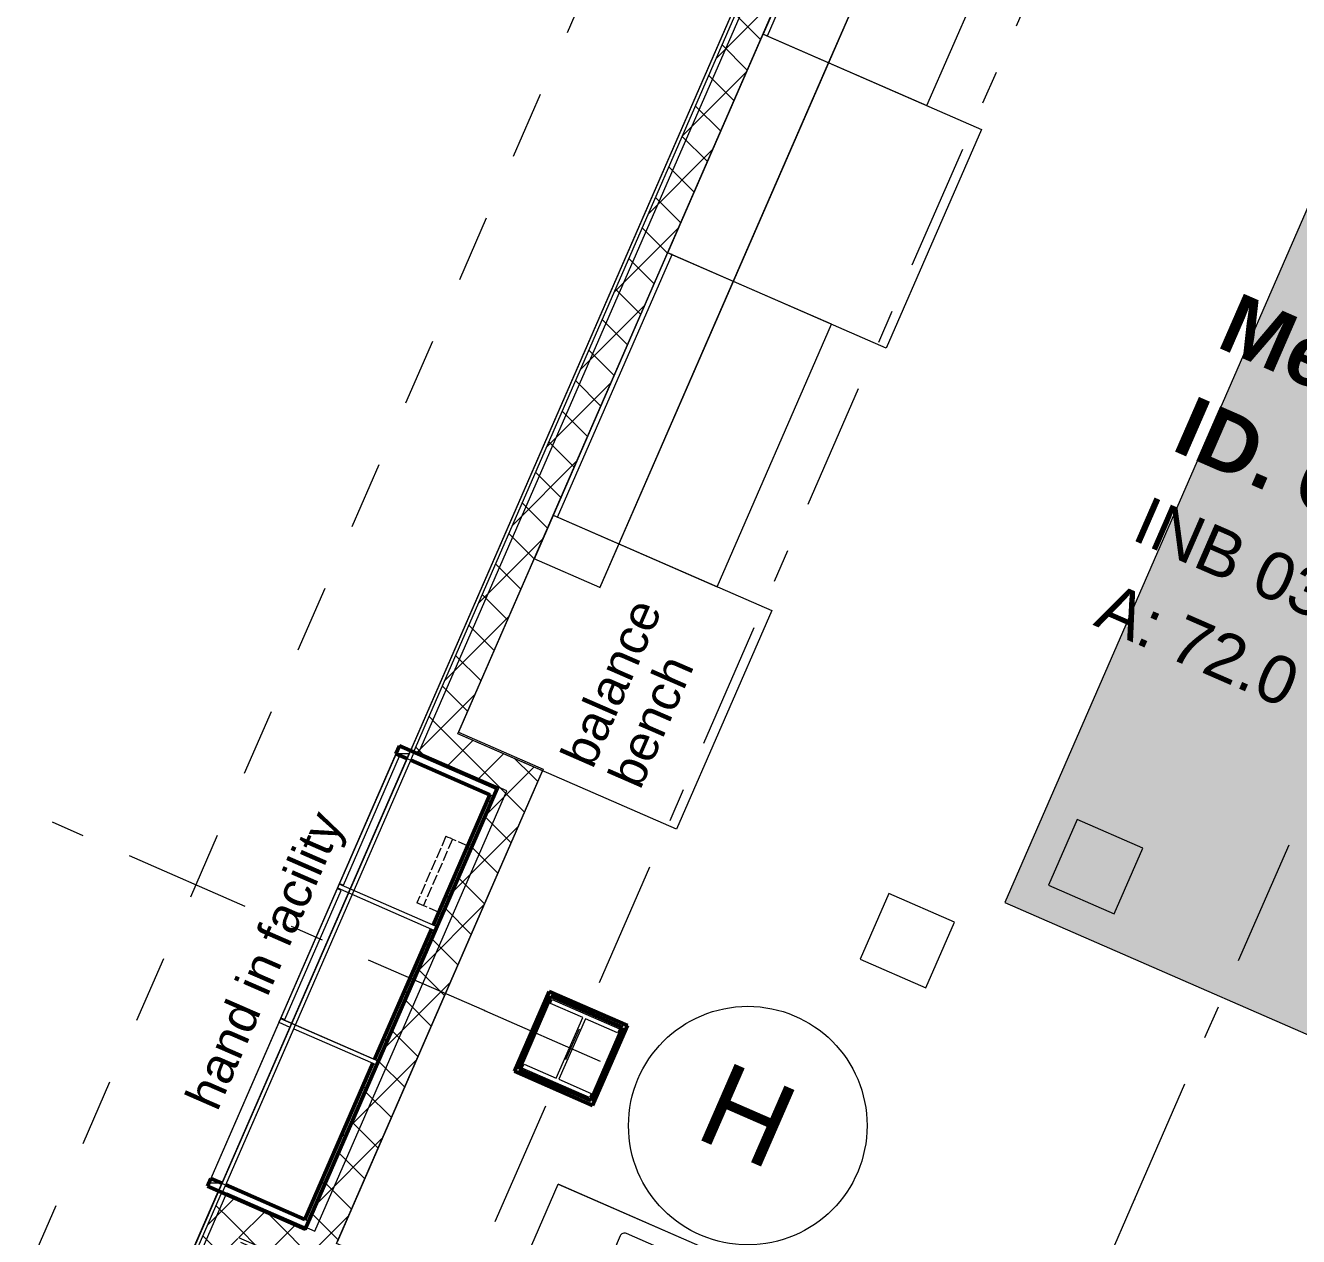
# Model space of a CAD drawing. Header units: millimetres. Extents: x -99530 to 90294, y -97212 to 56397.
# Drawn here: x -9004 to -3666, y -27224 to -22149 of the extents above; entities that cross this region are included whole.
import ezdxf
from ezdxf.enums import TextEntityAlignment as Align

# ---------------------------------------------------------------- set-up
doc = ezdxf.new("R2010")
doc.units = ezdxf.units.MM
doc.header["$MEASUREMENT"] = 0
for name, pattern in [('Dashed', [564.444447, 282.222223, -282.222223]), ('Double Dashed', [1093.611073, 529.166651, -211.666656, 141.111112, -211.666656]), ('Hidden Line', [55, 45, -10])]:
    doc.linetypes.add(name, pattern=pattern)
for name, color, linetype in [('A-25-M_Curtain_Wall', 7, 'Continuous'), ('A-25-M_Wall_Int', 7, 'Continuous'), ('COLUMN.IFC Import', 7, 'Continuous'), ('New_A-05-M_Gross_Int_Circulation', 7, 'Continuous'), ('New_A-05-M_Gross_Int_Engineering', 7, 'Continuous'), ('New_A-15-MG_Structural_Grid_Phase_2', 7, 'Continuous'), ('New_A-20-M_Floor_Slab', 7, 'Continuous'), ('New_A-25-M_Wall_Int', 7, 'Continuous'), ('New_A-35-M_FFE_Fixed', 7, 'Continuous'), ('New_A-35-M_FFE_Sanitary', 7, 'Continuous'), ('S-160-M_FOUND.IFC Import', 7, 'Continuous')]:
    doc.layers.add(name, color=color, linetype=linetype)
for name, color, linetype, lineweight in [('A-25-M_Curtain_Wall_Pen_No__90', 8, 'Continuous', 20), ('A-25-M_Wall_Int_Pen_No__87', 8, 'Continuous', 20), ('A-95-P_Text_1_50_GA_Pen_No__1', 7, 'Continuous', 13), ('COLUMN.IFC Import_Pen_No__2', 8, 'Continuous', 15), ('New_A-20-M_Floor_Slab_Pen_No__89', 8, 'Continuous', 20), ('New_A-25-M_Wall_Int_Pen_No__1', 7, 'Continuous', 13), ('New_A-25-M_Wall_Int_Pen_No__87', 8, 'Continuous', 20), ('New_A-25-M_Wall_Int_Pen_No__89', 8, 'Continuous', 20), ('New_A-35-M_FFE_Fixed_Pen_No__4', 7, 'Continuous', 20), ('New_A-35-M_FFE_Sanitary_Pen_No__4', 7, 'Continuous', 20), ('New_A-95-H_Fill_Plan.Fill_Pen_No__1', 7, 'Continuous', 13), ('New_A-95-H_Fill_Plan.Fill_Pen_No__101', 252, 'Continuous', 15), ('New_A-95-P_Drawing_Pen_No__1', 7, 'Continuous', 13), ('New_A-95-P_Text_1_50_GA_Pen_No__1', 7, 'Continuous', 13), ('New_ArchiCAD Zone Stamps_Pen_No__6', 7, 'Continuous', 35), ('S-160-M_FOUND.IFC Import_Pen_No__1', 7, 'Continuous', 13)]:
    doc.layers.add(name, color=color, linetype=linetype, lineweight=lineweight)
for name, color, linetype, lineweight, true_color in [('A-25-M_Wall_Int_Pen_No__107', 7, 'Continuous', 15, 0xa6a6a6), ('A-25-M_Wall_Int_Pen_No__27', 7, 'Continuous', 50, 0x2a2a2a), ('New_A-05-M_Gross_Int_Circulation_Pen_No__74', 7, 'Continuous', 20, 0x606060), ('New_A-05-M_Gross_Int_Engineering_Pen_No__74', 7, 'Continuous', 20, 0x606060), ('New_A-15-MG_Structural_Grid_Phase_2_Pen_No__222', 7, 'Continuous', 13, 0x65af33), ('New_A-25-M_Wall_Int_Pen_No__107', 7, 'Continuous', 15, 0xa6a6a6), ('New_A-25-M_Wall_Int_Pen_No__27', 7, 'Continuous', 50, 0x2a2a2a), ('New_A-35-M_FFE_Fixed_Pen_No__64', 7, 'Continuous', 20, 0x606060)]:
    doc.layers.add(name, color=color, linetype=linetype, lineweight=lineweight, true_color=true_color)
doc.styles.add('GENERATED_STYLE_1', font='')
doc.styles.add('GENERATED_STYLE_3', font='')
doc.styles.add('GENERATED_STYLE_4', font='')
doc.styles.get('GENERATED_STYLE_1').set_extended_font_data('Arial', bold=True)
doc.styles.get('GENERATED_STYLE_3').set_extended_font_data('Arial')
doc.styles.get('GENERATED_STYLE_4').set_extended_font_data('Swis721 BT')
pattern_1 = [(246.4404, (0, 0), (-158.76755, 69.2305), [0, -100]), (246.4404, (59.4, -80.45), (-158.76755, 69.2305), [0, -100])]
pattern_2 = [(45, (0, 0), (-91.9239, 91.9239), []), (135, (0, 0), (91.9239, 91.9239), [])]
pattern_3 = [(336.4404, (0, 0), (69.2305, 158.7675), [0, -100]), (336.4404, (80.45, 59.4), (69.2305, 158.7675), [0, -100])]
pattern_4 = [(246.4404, (0, 0), (-158.7675, 69.2305), [0, -100]), (246.4404, (59.4, -80.45), (-158.7675, 69.2305), [0, -100])]
pattern_5 = [(0, (0, 0), (0, 200), [])]

# ---------------------------------------------------------------- blocks, each defined once
blk = doc.blocks.new('Reception _ Foyer_INB 0101_13_1', base_point=(-14362.8, -24718.3))
at = {"layer": 'New_A-05-M_Gross_Int_Circulation_Pen_No__74', "linetype": 'Continuous'}
for p, q in [((-7353.9, -25195.3), (-4021, -17551.9)), ((-6985.4, -25356), (-7353.9, -25195.3)), ((-7790.4, -27202.1), (-6985.4, -25356)), ((-10301.7, -31955.6), (-8158.9, -27041.5)), ((-8158.9, -27041.5), (-7790.4, -27202.1))]:
    blk.add_line(p, q, dxfattribs=at)
at = {"layer": 'New_ArchiCAD Zone Stamps_Pen_No__6'}
for tag, height, style, p in [('ROOM_NAME', 250, 'GENERATED_STYLE_1', (-15222, -23147.2)), ('zoneNameLine2', 250, 'GENERATED_STYLE_1', (-15410.4, -23579.3)), ('ROOM_NUMBER', 200, 'GENERATED_STYLE_3', (-15598.9, -24000)), ('measuredAreaCode', 200, 'GENERATED_STYLE_3', (-15755.9, -24360.1)), ('DUMMY_649', 200, 'GENERATED_STYLE_3', (-15448.5, -24494.2)), ('DUMMY_650', 200, 'GENERATED_STYLE_3', (-14819.3, -24768.5)), ('DUMMY_651', 133.3, 'GENERATED_STYLE_3', (-14540, -24875.1))]:
    blk.add_attdef(tag, text='', height=height, rotation=336.4404, dxfattribs=dict(at, style=style)).set_placement(p, align=Align.TOP_LEFT)
blk = doc.blocks.new('Metrology Lab_INB 0301_31_1', base_point=(-3302.1, -24728.3))
at = {"layer": 'New_A-05-M_Gross_Int_Engineering_Pen_No__74', "linetype": 'Continuous'}
for p, q in [((-3942.9, -17670.3), (-7187.4, -25110.8)), ((-7187.4, -25110.8), (-6832.7, -25265.5)), ((-6832.7, -25265.5), (-7696.8, -27247.3)), ((-6953.8, -26531.6), (-6808, -26197.1)), ((-6808, -26197.1), (-6480, -26340.1)), ((-6480, -26340.1), (-6625.9, -26674.6)), ((-6625.9, -26674.6), (-6953.8, -26531.6))]:
    blk.add_line(p, q, dxfattribs=at)
at = {"layer": 'New_ArchiCAD Zone Stamps_Pen_No__6'}
for tag, height, style, p in [('ROOM_NAME', 250, 'GENERATED_STYLE_1', (-3916.6, -23263.9)), ('zoneNameLine2', 250, 'GENERATED_STYLE_1', (-4105, -23696)), ('ROOM_NUMBER', 200, 'GENERATED_STYLE_3', (-4293.4, -24116.7)), ('measuredAreaCode', 200, 'GENERATED_STYLE_3', (-4450.5, -24476.8)), ('ROOM_WALLS_PRM', 200, 'GENERATED_STYLE_3', (-4143.1, -24610.8)), ('DUMMY_649', 200, 'GENERATED_STYLE_3', (-3653.7, -24824.2)), ('DUMMY_650', 133.3, 'GENERATED_STYLE_3', (-3374.4, -24930.8))]:
    blk.add_attdef(tag, text='', height=height, rotation=336.4404, dxfattribs=dict(at, style=style)).set_placement(p, align=Align.TOP_LEFT)
blk = doc.blocks.new('Slab_56_1', base_point=(-44734.1, -52924.7))
at = {"layer": 'New_A-20-M_Floor_Slab_Pen_No__89', "linetype": 'Continuous', "flags": 128}
blk.add_lwpolyline([(-44734.1, -52924.7), (-44734.3, -52924.7, -0.179811), (-34721.5, -33027.7), (-34721.9, -33027.2), (-25959.6, -24873.2), (-20981.6, -27043.9), (-17009.6, -17934.7), (-17703.3, -17189.1), (-11222.9, -11158.5), (-10852.6, -11556.4), (-2918.7, -4173.2), (921.4, -599.8), (3259.5, -1619.3), (2636.4, -2195.9), (2144.4, -3324.3), (-4596.3, -18782.9), (-10337.1, -31948.3), (-13252, -30677.2), (-20095.3, -46371.2, -0.415568), (-30017.2, -50195.9), (-38342, -69287.7, -0.234037), (-41521.4, -64901.1, -0.022084), (-42146.9, -60901.4), (-44895.7, -59706.6, -0.043731)], format="xyb", close=True, dxfattribs=at)
blk = doc.blocks.new('Slab_68_1', base_point=(-3299.2, -22157.3))
at = {"layer": 'New_A-20-M_Floor_Slab_Pen_No__89', "linetype": 'Continuous', "flags": 128}
blk.add_lwpolyline([(-3299.2, -22157.3), (-4898, -25823.8), (-3064.7, -26623.2), (-1465.9, -22956.7)], close=True, dxfattribs=at)
blk = doc.blocks.new('Slab_73_1', base_point=(-7435.8, -25167.7))
at = {"layer": 'New_A-25-M_Wall_Int_Pen_No__89', "linetype": 'Continuous', "flags": 128}
blk.add_lwpolyline([(-7435.8, -25167.7), (-8240.8, -27013.8), (-7830.2, -27192.9), (-7025.2, -25346.8)], close=True, dxfattribs=at)
blk = doc.blocks.new('Slab_74_1', base_point=(-7450.2, -25200.7))
at = {"layer": 'New_A-25-M_Wall_Int_Pen_No__89', "linetype": 'Continuous', "flags": 128}
blk.add_lwpolyline([(-7450.2, -25200.7), (-8226.4, -26980.8), (-7815.8, -27159.9), (-7039.6, -25379.8)], close=True, dxfattribs=at)
blk = doc.blocks.new('Slab_75_1', base_point=(-7450.2, -25200.7))
at = {"layer": 'New_A-25-M_Wall_Int_Pen_No__89', "linetype": 'Continuous', "flags": 128}
blk.add_lwpolyline([(-7450.2, -25200.7), (-7933.9, -26309.9), (-7523.2, -26488.9), (-7039.6, -25379.8)], close=True, dxfattribs=at)
blk = doc.blocks.new('Slab_76_1', base_point=(-7450.2, -25200.7))
at = {"layer": 'New_A-25-M_Wall_Int_Pen_No__89', "linetype": 'Continuous', "flags": 128}
blk.add_lwpolyline([(-7450.2, -25200.7), (-7933.9, -26309.9), (-7523.2, -26488.9), (-7039.6, -25379.8)], close=True, dxfattribs=at)
blk = doc.blocks.new('Slab_77_1', base_point=(-7450.2, -25200.7))
at = {"layer": 'New_A-25-M_Wall_Int_Pen_No__89', "linetype": 'Continuous', "flags": 128}
blk.add_lwpolyline([(-7450.2, -25200.7), (-8226.4, -26980.8), (-7815.8, -27159.9), (-7039.6, -25379.8)], close=True, dxfattribs=at)
blk = doc.blocks.new('Wall_142_1', base_point=(-8040.8, -27105.4))
at = {"layer": 'New_A-25-M_Wall_Int_Pen_No__107', "linetype": 'Continuous'}
h = blk.add_hatch(dxfattribs=at)
h.set_pattern_fill('Plaster_0001', color=256, style=0, pattern_type=2)
h.set_pattern_definition(pattern_1)
h.paths.add_polyline_path([(-8196.6, -27037.5), (-9572.3, -30192.3), (-9558.5, -30198.3), (-8188.3, -27056)])
h = blk.add_hatch(dxfattribs=at)
h.set_pattern_fill('Concrete_Block_0001', color=256, style=0, pattern_type=2)
h.set_pattern_definition(pattern_2)
h.paths.add_polyline_path([(-8111.8, -27227.2), (-8188.3, -27056), (-8238.8, -27171.8)])
h = blk.add_hatch(dxfattribs=at)
h.set_pattern_fill('Concrete_Block_0001', color=256, style=0, pattern_type=2)
h.set_pattern_definition(pattern_2)
h.paths.add_polyline_path([(-9001.8, -29271.9), (-8111, -27229), (-8111.8, -27227.2), (-8238.8, -27171.8), (-9130.1, -29215.9)])
at = {"layer": 'New_A-25-M_Wall_Int_Pen_No__1', "linetype": 'Continuous'}
for p, q in [((-8188.3, -27056), (-8238.8, -27171.8)), ((-8238.8, -27171.8), (-9130.1, -29215.9))]:
    blk.add_line(p, q, dxfattribs=at)
at = {"layer": 'New_A-25-M_Wall_Int_Pen_No__1', "linetype": 'Continuous', "flags": 128}
blk.add_lwpolyline([(-8196.6, -27037.5), (-9572.3, -30192.3)], dxfattribs=at)
blk = doc.blocks.new('Wall_151_1', base_point=(-8040.8, -27105.4))
at = {"layer": 'New_A-25-M_Wall_Int_Pen_No__107', "linetype": 'Continuous'}
h = blk.add_hatch(dxfattribs=at)
h.set_pattern_fill('Plaster_0001', color=256, style=0, pattern_type=2)
h.set_pattern_definition(pattern_1)
h.paths.add_polyline_path([(-8182.9, -27043.5), (-8196.6, -27037.5), (-8188.3, -27056)])
h = blk.add_hatch(dxfattribs=at)
h.set_pattern_fill('Concrete_Block_0001', color=256, style=0, pattern_type=2)
h.set_pattern_definition(pattern_2)
h.paths.add_polyline_path([(-8054.5, -27099.4), (-8182.9, -27043.5), (-8188.3, -27056), (-8111.8, -27227.2), (-8110.5, -27227.8)])
h = blk.add_hatch(dxfattribs=at)
h.set_pattern_fill('Concrete_Block_0001', color=256, style=0, pattern_type=2)
h.set_pattern_definition(pattern_2)
h.paths.add_polyline_path([(-6160.7, -27925.2), (-8054.5, -27099.4), (-8110.5, -27227.8), (-6216.7, -28053.6)])
h = blk.add_hatch(dxfattribs=at)
h.set_pattern_fill('Concrete_Block_0001', color=256, style=0, pattern_type=2)
h.set_pattern_definition(pattern_2)
h.paths.add_polyline_path([(-8110.5, -27227.8), (-8111.8, -27227.2), (-8111, -27229)])
h = blk.add_hatch(dxfattribs=at)
h.set_pattern_fill('Plaster_0001', color=256, style=0, pattern_type=2)
h.set_pattern_definition(pattern_1)
h.paths.add_polyline_path([(-8110.5, -27227.8), (-8111, -27229), (-8102.7, -27247.5), (-8096.7, -27233.8)])
h = blk.add_hatch(dxfattribs=at)
h.set_pattern_fill('Plaster_0001', color=256, style=0, pattern_type=2)
h.set_pattern_definition(pattern_3)
h.paths.add_polyline_path([(-6230.4, -28047.6), (-8096.7, -27233.8), (-8102.7, -27247.5), (-6236.4, -28061.3)])
h = blk.add_hatch(dxfattribs=at)
h.set_pattern_fill('Concrete_Block_0001', color=256, style=0, pattern_type=2)
h.set_pattern_definition(pattern_2)
h.paths.add_polyline_path([(-6032.4, -27981.2), (-6160.7, -27925.2), (-6216.7, -28053.6), (-6088.4, -28109.5)])
h = blk.add_hatch(dxfattribs=at)
h.set_pattern_fill('Concrete_Block_0001', color=256, style=0, pattern_type=2)
h.set_pattern_definition(pattern_2)
h.paths.add_polyline_path([(-5020.3, -28422.5), (-6032.4, -27981.2), (-6088.4, -28109.5), (-5076.3, -28550.8)])
h = blk.add_hatch(dxfattribs=at)
h.set_pattern_fill('Plaster_0001', color=256, style=0, pattern_type=2)
h.set_pattern_definition(pattern_3)
h.paths.add_polyline_path([(-6216.7, -28053.6), (-6230.4, -28047.6), (-6236.4, -28061.3), (-6222.7, -28067.3)])
h = blk.add_hatch(dxfattribs=at)
h.set_pattern_fill('Concrete_Block_0001', color=256, style=0, pattern_type=2)
h.set_pattern_definition(pattern_2)
h.paths.add_polyline_path([(-6088.4, -28109.5), (-6216.7, -28053.6), (-6222.7, -28067.3), (-6094.4, -28123.3)])
h = blk.add_hatch(dxfattribs=at)
h.set_pattern_fill('Plaster_0001', color=256, style=0, pattern_type=2)
h.set_pattern_definition(pattern_3)
h.paths.add_polyline_path([(-6074.6, -28115.5), (-6088.4, -28109.5), (-6094.4, -28123.3), (-6080.6, -28129.3)])
h = blk.add_hatch(dxfattribs=at)
h.set_pattern_fill('Plaster_0001', color=256, style=0, pattern_type=2)
h.set_pattern_definition(pattern_3)
h.paths.add_polyline_path([(-5090, -28544.8), (-6074.6, -28115.5), (-6080.6, -28129.3), (-5096, -28558.6)])
h = blk.add_hatch(dxfattribs=at)
h.set_pattern_fill('Concrete_Block_0001', color=256, style=0, pattern_type=2)
h.set_pattern_definition(pattern_2)
h.paths.add_polyline_path([(-4892, -28478.5), (-5020.3, -28422.5), (-5076.3, -28550.8), (-4948, -28606.8)])
h = blk.add_hatch(dxfattribs=at)
h.set_pattern_fill('Concrete_Block_0001', color=256, style=0, pattern_type=2)
h.set_pattern_definition(pattern_2)
h.paths.add_polyline_path([(-4948, -28606.8), (-3935.6, -29048.2), (-3751.3, -28975.9), (-4892, -28478.5)])
h = blk.add_hatch(dxfattribs=at)
h.set_pattern_fill('Plaster_0001', color=256, style=0, pattern_type=2)
h.set_pattern_definition(pattern_3)
h.paths.add_polyline_path([(-5076.3, -28550.8), (-5090, -28544.8), (-5096, -28558.6), (-5082.3, -28564.6)])
h = blk.add_hatch(dxfattribs=at)
h.set_pattern_fill('Concrete_Block_0001', color=256, style=0, pattern_type=2)
h.set_pattern_definition(pattern_2)
h.paths.add_polyline_path([(-4948, -28606.8), (-5076.3, -28550.8), (-5082.3, -28564.6), (-4953.9, -28620.5)])
h = blk.add_hatch(dxfattribs=at)
h.set_pattern_fill('Plaster_0001', color=256, style=0, pattern_type=2)
h.set_pattern_definition(pattern_3)
h.paths.add_polyline_path([(-4934.2, -28612.8), (-4948, -28606.8), (-4953.9, -28620.5), (-4940.2, -28626.5)])
h = blk.add_hatch(dxfattribs=at)
h.set_pattern_fill('Plaster_0001', color=256, style=0, pattern_type=2)
h.set_pattern_definition(pattern_3)
h.paths.add_polyline_path([(-4940.2, -28626.5), (-3955.3, -29056), (-3935.6, -29048.2), (-4934.2, -28612.8)])
at = {"layer": 'New_A-25-M_Wall_Int_Pen_No__1', "linetype": 'Continuous'}
for p, q in [((-8182.9, -27043.5), (-8188.3, -27056)), ((-8110.5, -27227.8), (-8111, -27229)), ((-8110.5, -27227.8), (-6216.7, -28053.6)), ((-6216.7, -28053.6), (-6222.7, -28067.3)), ((-6094.4, -28123.3), (-6088.4, -28109.5)), ((-6088.4, -28109.5), (-5076.3, -28550.8)), ((-5076.3, -28550.8), (-5082.3, -28564.6)), ((-4953.9, -28620.5), (-4948, -28606.8)), ((-4948, -28606.8), (-3935.6, -29048.2))]:
    blk.add_line(p, q, dxfattribs=at)
at = {"layer": 'New_A-25-M_Wall_Int_Pen_No__1', "linetype": 'Continuous', "flags": 128}
for points in [[(-8196.6, -27037.5), (-8182.9, -27043.5)], [(-8182.9, -27043.5), (-8054.5, -27099.4)], [(-7828.1, -27198.2), (-8054.5, -27099.4)], [(-8102.7, -27247.5), (-6236.4, -28061.3)], [(-3751.3, -28975.9), (-7699.8, -27254.1)], [(-6080.6, -28129.3), (-5096, -28558.6)], [(-4940.2, -28626.5), (-3955.3, -29056)]]:
    blk.add_lwpolyline(points, dxfattribs=at)
blk = doc.blocks.new('Wall_160_1', base_point=(-3945.9, -17677.1))
at = {"layer": 'New_A-25-M_Wall_Int_Pen_No__107', "linetype": 'Continuous'}
h = blk.add_hatch(dxfattribs=at)
h.set_pattern_fill('Plaster_0001', color=256, style=0, pattern_type=2)
h.set_pattern_definition(pattern_4)
h.paths.add_polyline_path([(-4088, -17615.2), (-7388.4, -25184), (-7369.2, -25177.6), (-4074.3, -17621.2)])
h = blk.add_hatch(dxfattribs=at)
h.set_pattern_fill('Concrete_Block_0001', color=256, style=0, pattern_type=2)
h.set_pattern_definition(pattern_2)
h.paths.add_polyline_path([(-7190.4, -25117.7), (-3945.9, -17677.1), (-4074.3, -17621.2), (-7318.7, -25061.7)])
h = blk.add_hatch(dxfattribs=at)
h.set_pattern_fill('Concrete_Block_0001', color=256, style=0, pattern_type=2)
h.set_pattern_definition(pattern_2)
h.paths.add_polyline_path([(-7318.7, -25061.7), (-7369.2, -25177.6), (-7190.4, -25117.7)])
at = {"layer": 'New_A-25-M_Wall_Int_Pen_No__1', "linetype": 'Continuous'}
for p, q in [((-4074.3, -17621.2), (-7318.7, -25061.7)), ((-7318.7, -25061.7), (-7369.2, -25177.6))]:
    blk.add_line(p, q, dxfattribs=at)
at = {"layer": 'New_A-25-M_Wall_Int_Pen_No__1', "linetype": 'Continuous', "flags": 128}
for points in [[(-4088, -17615.2), (-7388.4, -25184)], [(-7190.4, -25117.7), (-3945.9, -17677.1)]]:
    blk.add_lwpolyline(points, dxfattribs=at)
blk = doc.blocks.new('Wall_211_1', base_point=(-7019.9, -25344.7))
at = {"layer": 'New_A-25-M_Wall_Int_Pen_No__107', "linetype": 'Continuous'}
h = blk.add_hatch(dxfattribs=at)
h.set_pattern_fill('Concrete_Block_0001', color=256, style=0, pattern_type=2)
h.set_pattern_definition(pattern_2)
h.paths.add_polyline_path([(-7019.9, -25344.7), (-7828.1, -27198.2), (-7699.8, -27254.1), (-6835.6, -25272.3)])
at = {"layer": 'New_A-25-M_Wall_Int_Pen_No__1', "linetype": 'Continuous', "flags": 128}
for points in [[(-7699.8, -27254.1), (-6835.6, -25272.3)], [(-7019.9, -25344.7), (-7828.1, -27198.2)]]:
    blk.add_lwpolyline(points, dxfattribs=at)
blk = doc.blocks.new('Wall_273_1', base_point=(-7246.3, -25246))
at = {"layer": 'New_A-25-M_Wall_Int_Pen_No__107', "linetype": 'Continuous'}
h = blk.add_hatch(dxfattribs=at)
h.set_pattern_fill('Concrete_Block_0001', color=256, style=0, pattern_type=2)
h.set_pattern_definition(pattern_2)
h.paths.add_polyline_path([(-7190.4, -25117.7), (-7369.2, -25177.6), (-7374.7, -25190), (-7246.3, -25246)])
h = blk.add_hatch(dxfattribs=at)
h.set_pattern_fill('Concrete_Block_0001', color=256, style=0, pattern_type=2)
h.set_pattern_definition(pattern_2)
h.paths.add_polyline_path([(-7246.3, -25246), (-7019.9, -25344.7), (-6835.6, -25272.3), (-7190.4, -25117.7)])
h = blk.add_hatch(dxfattribs=at)
h.set_pattern_fill('Plaster_0001', color=256, style=0, pattern_type=2)
h.set_pattern_definition(pattern_4)
h.paths.add_polyline_path([(-7369.2, -25177.6), (-7388.4, -25184), (-7374.7, -25190)])
at = {"layer": 'New_A-25-M_Wall_Int_Pen_No__1', "linetype": 'Continuous'}
blk.add_line((-7369.2, -25177.6), (-7374.7, -25190), dxfattribs=at)
at = {"layer": 'New_A-25-M_Wall_Int_Pen_No__1', "linetype": 'Continuous', "flags": 128}
for points in [[(-6835.6, -25272.3), (-7190.4, -25117.7)], [(-7388.4, -25184), (-7374.7, -25190)], [(-7374.7, -25190), (-7246.3, -25246)], [(-7246.3, -25246), (-7019.9, -25344.7)]]:
    blk.add_lwpolyline(points, dxfattribs=at)
blk = doc.blocks.new('Wall_346_1', base_point=(-6934.1, -26523.8))
at = {"layer": 'A-25-M_Wall_Int_Pen_No__107', "linetype": 'Continuous'}
blk.add_hatch(color=256, dxfattribs=at).paths.add_polyline_path([(-6953.8, -26531.6), (-6625.9, -26674.6), (-6633.6, -26654.8), (-6934.1, -26523.8)])
at = {"layer": 'A-25-M_Wall_Int_Pen_No__27', "linetype": 'Continuous', "flags": 128}
for points in [[(-6633.6, -26654.8), (-6934.1, -26523.8)], [(-6953.8, -26531.6), (-6625.9, -26674.6)]]:
    blk.add_lwpolyline(points, dxfattribs=at)
blk = doc.blocks.new('Wall_347_1', base_point=(-6633.6, -26654.8))
at = {"layer": 'A-25-M_Wall_Int_Pen_No__107', "linetype": 'Continuous'}
blk.add_hatch(color=256, dxfattribs=at).paths.add_polyline_path([(-6625.9, -26674.6), (-6480, -26340.1), (-6499.8, -26347.8), (-6633.6, -26654.8)])
at = {"layer": 'A-25-M_Wall_Int_Pen_No__27', "linetype": 'Continuous', "flags": 128}
for points in [[(-6499.8, -26347.8), (-6633.6, -26654.8)], [(-6625.9, -26674.6), (-6480, -26340.1)]]:
    blk.add_lwpolyline(points, dxfattribs=at)
blk = doc.blocks.new('Wall_348_1', base_point=(-6499.8, -26347.8))
at = {"layer": 'A-25-M_Wall_Int_Pen_No__107', "linetype": 'Continuous'}
blk.add_hatch(color=256, dxfattribs=at).paths.add_polyline_path([(-6480, -26340.1), (-6808, -26197.1), (-6800.2, -26216.8), (-6499.8, -26347.8)])
at = {"layer": 'A-25-M_Wall_Int_Pen_No__27', "linetype": 'Continuous', "flags": 128}
for points in [[(-6480, -26340.1), (-6808, -26197.1)], [(-6800.2, -26216.8), (-6499.8, -26347.8)]]:
    blk.add_lwpolyline(points, dxfattribs=at)
blk = doc.blocks.new('Wall_349_1', base_point=(-6800.2, -26216.8))
at = {"layer": 'A-25-M_Wall_Int_Pen_No__107', "linetype": 'Continuous'}
blk.add_hatch(color=256, dxfattribs=at).paths.add_polyline_path([(-6808, -26197.1), (-6953.8, -26531.6), (-6934.1, -26523.8), (-6800.2, -26216.8)])
at = {"layer": 'A-25-M_Wall_Int_Pen_No__27', "linetype": 'Continuous', "flags": 128}
for points in [[(-6808, -26197.1), (-6953.8, -26531.6)], [(-6934.1, -26523.8), (-6800.2, -26216.8)]]:
    blk.add_lwpolyline(points, dxfattribs=at)
blk = doc.blocks.new('Wall_404_1', base_point=(-7941.1, -26326.4))
at = {"layer": 'New_A-25-M_Wall_Int_Pen_No__87', "linetype": 'Continuous', "flags": 128}
for points in [[(-7933.9, -26309.9), (-7941.1, -26326.4)], [(-7539.7, -26481.7), (-7933.9, -26309.9)], [(-7941.1, -26326.4), (-7895.2, -26346.3)], [(-7878.7, -26353.5), (-7546.9, -26498.2)]]:
    blk.add_lwpolyline(points, dxfattribs=at)
blk = doc.blocks.new('Wall_405_1', base_point=(-7390, -25187.7))
at = {"layer": 'A-25-M_Wall_Int_Pen_No__87', "linetype": 'Continuous', "flags": 128}
for points in [[(-7404.4, -25220.7), (-8180.6, -27000.8)], [(-8164.1, -27008), (-7387.9, -25227.9)]]:
    blk.add_lwpolyline(points, dxfattribs=at)
blk = doc.blocks.new('Wall_406_1', base_point=(-7895.2, -26346.3))
at = {"layer": 'A-25-M_Wall_Int_Pen_No__87', "linetype": 'Continuous', "flags": 128}
for points in [[(-7895.2, -26346.3), (-8180.6, -27000.8)], [(-8164.1, -27008), (-7878.7, -26353.5)]]:
    blk.add_lwpolyline(points, dxfattribs=at)
blk = doc.blocks.new('Wall_407_1', base_point=(-7695.6, -25763.5))
at = {"layer": 'New_A-25-M_Wall_Int_Pen_No__87', "linetype": 'Continuous', "flags": 128}
for points in [[(-7688.4, -25747), (-7695.6, -25763.5)], [(-7695.6, -25763.5), (-7301.5, -25935.4)], [(-7294.3, -25918.9), (-7688.4, -25747)]]:
    blk.add_lwpolyline(points, dxfattribs=at)
blk = doc.blocks.new('Wall_408_1', base_point=(-7670.7, -25751.5))
at = {"layer": 'A-25-M_Wall_Int_Pen_No__87', "linetype": 'Continuous', "flags": 128}
for points in [[(-7451.4, -25203.5), (-7687.2, -25744.3)], [(-7670.7, -25751.5), (-7434.9, -25210.7)], [(-7434.9, -25210.7), (-7451.4, -25203.5)], [(-7687.2, -25744.3), (-7670.7, -25751.5)]]:
    blk.add_lwpolyline(points, dxfattribs=at)
blk = doc.blocks.new('Wall_409_1', base_point=(-7916.2, -26314.3))
at = {"layer": 'A-25-M_Wall_Int_Pen_No__87', "linetype": 'Continuous', "flags": 128}
for points in [[(-7696.8, -25766.3), (-7932.7, -26307.1)], [(-7916.2, -26314.3), (-7680.3, -25773.5)], [(-7680.3, -25773.5), (-7696.8, -25766.3)], [(-7932.7, -26307.1), (-7916.2, -26314.3)]]:
    blk.add_lwpolyline(points, dxfattribs=at)
blk = doc.blocks.new('Office Table 19')
at = {"layer": 'New_A-35-M_FFE_Fixed_Pen_No__64', "linetype": 'Continuous'}
for p, q in [((1000, 1000), (0, 1000)), ((0, 1000), (0, 0)), ((1000, 0), (1000, 1000)), ((0, 0), (1000, 0))]:
    blk.add_line(p, q, dxfattribs=at)
blk = doc.blocks.new('Column 8')
at = {"layer": 'COLUMN.IFC Import_Pen_No__2', "linetype": 'Continuous'}
for p, q in [((-153.7, 157.25), (153.7, 157.25)), ((-153.7, 138.55), (-153.7, 157.25)), ((-6, 138.55), (-153.7, 138.55)), ((-6, -138.55), (-6, 138.55)), ((6, 138.55), (6, -138.55)), ((153.7, 138.55), (6, 138.55)), ((153.7, 157.25), (153.7, 138.55)), ((-153.7, -138.55), (-6, -138.55)), ((-153.7, -157.25), (-153.7, -138.55)), ((153.7, -157.25), (-153.7, -157.25)), ((6, -138.55), (153.7, -138.55)), ((153.7, -138.55), (153.7, -157.25))]:
    blk.add_line(p, q, dxfattribs=at)
blk = doc.blocks.new('IFC Footing Extruded_2')
at = {"layer": 'S-160-M_FOUND.IFC Import_Pen_No__1', "linetype": 'Continuous'}
for p, q in [((-5383.7, -25786.7), (-5503.6, -26061.7)), ((-5108.7, -25906.6), (-5383.7, -25786.7)), ((-5228.6, -26181.6), (-5108.7, -25906.6)), ((-5503.6, -26061.7), (-5228.6, -26181.6))]:
    blk.add_line(p, q, dxfattribs=at)
blk = doc.blocks.new('IFC Footing Extruded_6')
at = {"layer": 'S-160-M_FOUND.IFC Import_Pen_No__1', "linetype": 'Continuous'}
for p, q in [((-4593.9, -25476.5), (-4713.8, -25751.5)), ((-4318.9, -25596.4), (-4593.9, -25476.5)), ((-4438.8, -25871.4), (-4318.9, -25596.4)), ((-4713.8, -25751.5), (-4438.8, -25871.4))]:
    blk.add_line(p, q, dxfattribs=at)
blk = doc.blocks.new('Laboratory Workstation_4')
at = {"layer": 'New_A-35-M_FFE_Fixed_Pen_No__64', "linetype": 'Continuous'}
for p, q in [((1200, 750), (0, 750)), ((0, 750), (0, 0)), ((1200, 750), (0, 750)), ((0, 750), (0, 730)), ((1200, 0), (1200, 750)), ((1200, 730), (1200, 750)), ((0, 730), (1200, 730)), ((0, 0), (1200, 0))]:
    blk.add_line(p, q, dxfattribs=at)
blk = doc.blocks.new('Cabinet Base Double Door 19')
at = {"layer": 'New_A-35-M_FFE_Sanitary_Pen_No__4', "linetype": 'Continuous'}
for p, q in [((0, 600), (1200, 600)), ((325, 555), (325, 95)), ((855, 575), (345, 575)), ((620, 559), (580, 559)), ((580, 559), (580, 494)), ((591, 545), (591, 347.1)), ((591, 494), (591, 545)), ((609, 347.2), (609, 545)), ((609, 545), (609, 494)), ((620, 494), (620, 559)), ((875, 95), (875, 555)), ((580, 494), (591, 494)), ((591, 493), (580.3, 493)), ((580.3, 493), (580.3, 458)), ((591, 458), (591, 493)), ((609, 494), (620, 494)), ((619.7, 493), (609, 493)), ((609, 493), (609, 458)), ((619.7, 458), (619.7, 493)), ((375, 455), (375, 145)), ((805, 475), (395, 475)), ((580.3, 458), (591, 458)), ((609, 458), (619.7, 458)), ((825, 145), (825, 455)), ((395, 125), (805, 125)), ((345, 75), (855, 75)), ((0, 0), (1200, 0))]:
    blk.add_line(p, q, dxfattribs=at)
for centre, radius, start, end in [((345, 555), 20, 90, 180), ((600, 545), 9, 0, 180), ((600, 545), 9, 0, 180), ((855, 555), 20, 0, 90), ((395, 455), 20, 90, 180), ((805, 455), 20, 0, 90), ((600, 347.1), 9, 180.1472, 0.1472), ((395, 145), 20, 180, 270), ((805, 145), 20, 270, 0), ((345, 95), 20, 180, 270), ((855, 95), 20, 270, 0)]:
    blk.add_arc(centre, radius, start, end, dxfattribs=at)
blk.add_point((395, 125), dxfattribs=at)
blk = doc.blocks.new('Morph_98_1')
at = {"layer": 'A-25-M_Curtain_Wall_Pen_No__90', "linetype": 'Hidden Line', "flags": 128}
for points in [[(-7240.5, -25546.4), (-7362.1, -25825.2)], [(-7213, -25558.4), (-7334.6, -25837.2)], [(-7240.5, -25546.4), (-7238.4, -25547.3), (-7232.4, -25549.9), (-7223.5, -25553.8), (-7213, -25558.4), (-7149.2, -25586.2)], [(-7149.2, -25586.2), (-7270.8, -25865)], [(-7362.1, -25825.2), (-7360, -25826.2), (-7354, -25828.8), (-7345.1, -25832.6), (-7334.6, -25837.2), (-7270.8, -25865)]]:
    blk.add_lwpolyline(points, dxfattribs=at)
blk = doc.blocks.new('Slab_125_1', base_point=(-7450.2, -25200.7))
at = {"layer": 'New_A-25-M_Wall_Int_Pen_No__89', "linetype": 'Continuous', "flags": 128}
blk.add_lwpolyline([(-7450.2, -25200.7), (-8226.4, -26980.8), (-7815.8, -27159.9), (-7039.6, -25379.8)], close=True, dxfattribs=at)
blk = doc.blocks.new('Wall_564_1', base_point=(-7830.2, -27192.9))
at = {"layer": 'New_A-25-M_Wall_Int_Pen_No__107', "linetype": 'Continuous'}
h = blk.add_hatch(dxfattribs=at)
h.set_pattern_fill('Plywood_0001', color=256, style=0, pattern_type=2)
h.set_pattern_definition(pattern_5)
h.paths.add_polyline_path([(-7277.8, -25926.1), (-7025.2, -25346.8), (-7056.1, -25372.6), (-7294.3, -25918.9)])
h = blk.add_hatch(dxfattribs=at)
h.set_pattern_fill('Plywood_0001', color=256, style=0, pattern_type=2)
h.set_pattern_definition(pattern_5)
h.paths.add_polyline_path([(-7523.2, -26488.9), (-7285, -25942.6), (-7301.5, -25935.4), (-7539.7, -26481.7)])
h = blk.add_hatch(dxfattribs=at)
h.set_pattern_fill('Plywood_0001', color=256, style=0, pattern_type=2)
h.set_pattern_definition(pattern_5)
h.paths.add_polyline_path([(-7546.9, -26498.2), (-7832.3, -27152.7), (-7830.2, -27192.9), (-7530.4, -26505.4)])
at = {"layer": 'New_A-25-M_Wall_Int_Pen_No__27', "linetype": 'Continuous', "flags": 128}
for points in [[(-7830.2, -27192.9), (-7025.2, -25346.8)], [(-7056.1, -25372.6), (-7294.3, -25918.9)], [(-7301.5, -25935.4), (-7539.7, -26481.7)], [(-7546.9, -26498.2), (-7832.3, -27152.7)]]:
    blk.add_lwpolyline(points, dxfattribs=at)
at = {"layer": 'New_A-25-M_Wall_Int_Pen_No__87', "linetype": 'Continuous'}
for p, q in [((-7301.5, -25935.4), (-7285, -25942.6)), ((-7277.8, -25926.1), (-7294.3, -25918.9)), ((-7546.9, -26498.2), (-7530.4, -26505.4)), ((-7523.2, -26488.9), (-7539.7, -26481.7))]:
    blk.add_line(p, q, dxfattribs=at)
blk = doc.blocks.new('Wall_565_1', base_point=(-7025.2, -25346.8))
at = {"layer": 'New_A-25-M_Wall_Int_Pen_No__107', "linetype": 'Continuous'}
h = blk.add_hatch(dxfattribs=at)
h.set_pattern_fill('Plywood_0001', color=256, style=0, pattern_type=2)
h.set_pattern_definition(pattern_5)
h.paths.add_polyline_path([(-7390, -25187.7), (-7435.8, -25167.7), (-7450.2, -25200.7), (-7404.4, -25220.7)])
h = blk.add_hatch(dxfattribs=at)
h.set_pattern_fill('Plywood_0001', color=256, style=0, pattern_type=2)
h.set_pattern_definition(pattern_5)
h.paths.add_polyline_path([(-7387.9, -25227.9), (-7056.1, -25372.6), (-7025.2, -25346.8), (-7373.5, -25194.9)])
at = {"layer": 'A-25-M_Wall_Int_Pen_No__87', "linetype": 'Continuous'}
for p, q in [((-7390, -25187.7), (-7404.4, -25220.7)), ((-7387.9, -25227.9), (-7373.5, -25194.9))]:
    blk.add_line(p, q, dxfattribs=at)
at = {"layer": 'New_A-25-M_Wall_Int_Pen_No__27', "linetype": 'Continuous', "flags": 128}
for points in [[(-7435.8, -25167.7), (-7450.2, -25200.7)], [(-7025.2, -25346.8), (-7435.8, -25167.7)], [(-7450.2, -25200.7), (-7404.4, -25220.7)], [(-7387.9, -25227.9), (-7056.1, -25372.6)]]:
    blk.add_lwpolyline(points, dxfattribs=at)
blk = doc.blocks.new('Wall_566_1', base_point=(-8240.8, -27013.8))
at = {"layer": 'New_A-25-M_Wall_Int_Pen_No__107', "linetype": 'Continuous'}
h = blk.add_hatch(dxfattribs=at)
h.set_pattern_fill('Plywood_0001', color=256, style=0, pattern_type=2)
h.set_pattern_definition(pattern_5)
h.paths.add_polyline_path([(-8180.6, -27000.8), (-8226.4, -26980.8), (-8240.8, -27013.8), (-8195, -27033.8)])
h = blk.add_hatch(dxfattribs=at)
h.set_pattern_fill('Plywood_0001', color=256, style=0, pattern_type=2)
h.set_pattern_definition(pattern_5)
h.paths.add_polyline_path([(-8178.5, -27041), (-7830.2, -27192.9), (-7832.3, -27152.7), (-8164.1, -27008)])
at = {"layer": 'A-25-M_Wall_Int_Pen_No__87', "linetype": 'Continuous'}
for p, q in [((-8180.6, -27000.8), (-8195, -27033.8)), ((-8178.5, -27041), (-8164.1, -27008))]:
    blk.add_line(p, q, dxfattribs=at)
at = {"layer": 'New_A-25-M_Wall_Int_Pen_No__27', "linetype": 'Continuous', "flags": 128}
for points in [[(-8226.4, -26980.8), (-8240.8, -27013.8)], [(-8180.6, -27000.8), (-8226.4, -26980.8)], [(-7832.3, -27152.7), (-8164.1, -27008)], [(-8240.8, -27013.8), (-7830.2, -27192.9)]]:
    blk.add_lwpolyline(points, dxfattribs=at)
blk = doc.blocks.new('Standard grid marker_31')
at = {"layer": 'New_A-15-MG_Structural_Grid_Phase_2_Pen_No__222', "linetype": 'Double Dashed'}
for q in [(18281.2, 0), (0, 0)]:
    blk.add_line((705.1, 0), q, dxfattribs=at)
at = {"layer": 'New_A-15-MG_Structural_Grid_Phase_2_Pen_No__222', "linetype": 'Continuous'}
blk.add_circle((-500, 0), 500, dxfattribs=at)
at = {"layer": 'New_A-15-MG_Structural_Grid_Phase_2_Pen_No__222', "linetype": 'Double Dashed'}
blk.add_point((705.1, 0), dxfattribs=at)
blk.add_point((705.1, 0), dxfattribs=at)
at = {"layer": 'New_A-15-MG_Structural_Grid_Phase_2_Pen_No__222', "style": 'GENERATED_STYLE_4'}
for tag, p in [('AC_MarkerText_1_0', (-500, 43.4)), ('AC_MarkerText_1_1', (19486.3, 43.4))]:
    blk.add_attdef(tag, text='', height=350, rotation=180, dxfattribs=at).set_placement(p, align=Align.MIDDLE_CENTER)
blk = doc.blocks.new('Standard grid marker_44')
at = {"layer": 'New_A-15-MG_Structural_Grid_Phase_2_Pen_No__222', "linetype": 'Double Dashed'}
blk.add_line((1905, 0), (37382, 0), dxfattribs=at)
at = {"layer": 'New_A-15-MG_Structural_Grid_Phase_2_Pen_No__222', "style": 'GENERATED_STYLE_4'}
for tag, p in [('AC_MarkerText_1_0', (-500, 946.2)), ('AC_MarkerText_1_1', (39787, 946.2))]:
    blk.add_attdef(tag, text='', height=350, rotation=270, dxfattribs=at).set_placement(p, align=Align.MIDDLE_CENTER)
blk = doc.blocks.new('Standard grid marker_46')
at = {"layer": 'New_A-15-MG_Structural_Grid_Phase_2_Pen_No__222', "linetype": 'Double Dashed'}
for p, q in [((8462.3, 0), (18800.1, 0)), ((18800.1, 0), (27262.4, 0))]:
    blk.add_line(p, q, dxfattribs=at)
blk.add_point((18800.1, 0), dxfattribs=at)
blk.add_point((18800.1, 0), dxfattribs=at)
at = {"layer": 'New_A-15-MG_Structural_Grid_Phase_2_Pen_No__222', "style": 'GENERATED_STYLE_4'}
for tag, p in [('AC_MarkerText_1_0', (-500, 36.8)), ('AC_MarkerText_1_1', (27762.4, 36.8))]:
    blk.add_attdef(tag, text='', height=350, rotation=270, dxfattribs=at).set_placement(p, align=Align.MIDDLE_CENTER)
blk = doc.blocks.new('Cabinet Wall Double Door 19_2')
at = {"layer": 'New_A-35-M_FFE_Fixed_Pen_No__4', "linetype": 'Continuous'}
for p, q in [((1200, 300), (0, 300)), ((1200, 0), (1200, 300)), ((0, 0), (1200, 0))]:
    blk.add_line(p, q, dxfattribs=at)
blk = doc.blocks.new('Cabinet Wall Double Door 19')
at = {"layer": 'New_A-35-M_FFE_Fixed_Pen_No__4', "linetype": 'Continuous'}
for p, q in [((1200, 300), (0, 300)), ((0, 0), (1200, 0))]:
    blk.add_line(p, q, dxfattribs=at)

msp = doc.modelspace()

# ---------------------------------------------------------------- hatches: boundary and pattern name
at = {"layer": 'New_A-95-H_Fill_Plan.Fill_Pen_No__101', "linetype": 'Continuous'}
msp.add_hatch(color=256, dxfattribs=at).paths.add_polyline_path([(-4898, -25823.8), (-3064.7, -26623.2), (-1465.9, -22956.7), (-3299.2, -22157.3)])

# ---------------------------------------------------------------- linework, layer by layer
at = {"layer": 'A-95-P_Text_1_50_GA_Pen_No__1', "linetype": 'Continuous', "flags": 128}
for points in [[(-6595.6, -24504.3), (-6870.6, -24384.3), (-4472.4, -18884.5), (-4197.4, -19004.4)], [(-6770, -27005), (-4611.4, -27946.2), (-4851.3, -28496.2), (-7009.8, -27555)]]:
    msp.add_lwpolyline(points, close=True, dxfattribs=at)
at = {"layer": 'New_A-95-H_Fill_Plan.Fill_Pen_No__1', "linetype": 'Continuous', "flags": 128}
msp.add_lwpolyline([(-4898, -25823.8), (-3064.7, -26623.2), (-1465.9, -22956.7), (-3299.2, -22157.3)], close=True, dxfattribs=at)
at = {"layer": 'New_A-95-P_Drawing_Pen_No__1', "linetype": 'Dashed', "flags": 128}
msp.add_lwpolyline([(-6893.4, -17740.4), (-5132.1, -18508.5), (-10648, -31158.2), (-19997.8, -27081.2), (-17373.8, -21063.7), (-12667.4, -23116)], close=True, dxfattribs=at)

# ---------------------------------------------------------------- block references
at = {"layer": 'A-25-M_Curtain_Wall', "linetype": 'Continuous', "lineweight": 0}
msp.add_blockref('Morph_98_1', (0, 0), dxfattribs=at)
at = {"layer": 'A-25-M_Wall_Int', "color": 250, "lineweight": 50, "true_color": 0x2a2a2a}
for name, p in [('Wall_405_1', (-7390, -25187.7)), ('Wall_408_1', (-7670.7, -25751.5)), ('Wall_409_1', (-7916.2, -26314.3)), ('Wall_349_1', (-6800.2, -26216.8)), ('Wall_348_1', (-6499.8, -26347.8)), ('Wall_406_1', (-7895.2, -26346.3)), ('Wall_347_1', (-6633.6, -26654.8)), ('Wall_346_1', (-6934.1, -26523.8))]:
    msp.add_blockref(name, p, dxfattribs=at)
at = {"layer": 'COLUMN.IFC Import', "linetype": 'Continuous', "zscale": 1000, "rotation": 336.4404115839877}
msp.add_blockref('Column 8', (-6717, -26436), dxfattribs=at)
at = {"layer": 'New_A-05-M_Gross_Int_Circulation', "linetype": 'Continuous'}
msp.add_blockref('Reception _ Foyer_INB 0101_13_1', (-14362.8, -24718.3), dxfattribs=at)
at = {"layer": 'New_A-05-M_Gross_Int_Engineering', "linetype": 'Continuous'}
ref = msp.add_blockref('Metrology Lab_INB 0301_31_1', (-3302.1, -24728.3), dxfattribs=at)
ref.add_attrib('ROOM_NAME', 'Metrology Lab', dxfattribs={"layer": 'New_ArchiCAD Zone Stamps_Pen_No__6', "color": 7, "height": 250, "rotation": 336.4404, "style": 'GENERATED_STYLE_1'}).set_placement((-3916.6, -23263.9), align=Align.TOP_LEFT)
ref.add_attrib('ROOM_WALLS_PRM', '72.0', dxfattribs={"layer": 'New_ArchiCAD Zone Stamps_Pen_No__6', "color": 7, "height": 200, "rotation": 336.4404, "style": 'GENERATED_STYLE_3'}).set_placement((-4143.1, -24610.8), align=Align.TOP_LEFT)
ref.add_attrib('ROOM_NUMBER', 'INB 0301', dxfattribs={"layer": 'New_ArchiCAD Zone Stamps_Pen_No__6', "color": 7, "height": 200, "rotation": 336.4404, "style": 'GENERATED_STYLE_3'}).set_placement((-4293.4, -24116.7), align=Align.TOP_LEFT)
ref.add_attrib('zoneNameLine2', 'ID. GF202', dxfattribs={"layer": 'New_ArchiCAD Zone Stamps_Pen_No__6', "color": 7, "height": 250, "rotation": 336.4404, "style": 'GENERATED_STYLE_1'}).set_placement((-4105, -23696), align=Align.TOP_LEFT)
ref.add_attrib('measuredAreaCode', 'A: ', dxfattribs={"layer": 'New_ArchiCAD Zone Stamps_Pen_No__6', "color": 7, "height": 200, "rotation": 336.4404, "style": 'GENERATED_STYLE_3'}).set_placement((-4450.5, -24476.8), align=Align.TOP_LEFT)
at = {"layer": 'New_A-15-MG_Structural_Grid_Phase_2', "color": 8, "linetype": 'Continuous', "lineweight": 15, "zscale": 1000, "rotation": 66.44041158399293}
for name, p in [('Standard grid marker_44', (-9543.7, -32918)), ('Standard grid marker_46', (-11868.8, -44302.7))]:
    msp.add_blockref(name, p, dxfattribs=at)
at = {"layer": 'New_A-15-MG_Structural_Grid_Phase_2', "color": 8, "linetype": 'Continuous', "lineweight": 15}
ref = msp.add_blockref('Standard grid marker_31', (-6433.3, -26559.5), dxfattribs=dict(at, zscale=1000, rotation=156.4404115839929))
ref.add_attrib('AC_MarkerText_1', 'H', dxfattribs={"layer": 'New_A-15-MG_Structural_Grid_Phase_2_Pen_No__222', "color": 85, "true_color": 0x65af33, "height": 350, "rotation": 336.4404, "style": 'GENERATED_STYLE_4'}).set_placement((-5974.9, -26715.9), align=Align.MIDDLE_CENTER)
at = {"layer": 'New_A-20-M_Floor_Slab', "color": 8, "linetype": 'Continuous', "lineweight": 20}
for name, p in [('Slab_56_1', (-44734.1, -52924.7)), ('Slab_68_1', (-3299.2, -22157.3))]:
    msp.add_blockref(name, p, dxfattribs=at)
at = {"layer": 'New_A-25-M_Wall_Int', "color": 250, "lineweight": 50, "true_color": 0x2a2a2a}
for name, p in [('Wall_160_1', (-3945.9, -17677.1)), ('Wall_273_1', (-7246.3, -25246)), ('Wall_565_1', (-7025.2, -25346.8)), ('Wall_211_1', (-7019.9, -25344.7)), ('Wall_564_1', (-7830.2, -27192.9)), ('Wall_407_1', (-7695.6, -25763.5)), ('Wall_404_1', (-7941.1, -26326.4)), ('Wall_566_1', (-8240.8, -27013.8)), ('Wall_142_1', (-8040.8, -27105.4)), ('Wall_151_1', (-8040.8, -27105.4))]:
    msp.add_blockref(name, p, dxfattribs=at)
at = {"layer": 'New_A-25-M_Wall_Int', "color": 8, "linetype": 'Continuous', "lineweight": 20}
for name, p in [('Slab_73_1', (-7435.8, -25167.7)), ('Slab_74_1', (-7450.2, -25200.7)), ('Slab_77_1', (-7450.2, -25200.7)), ('Slab_125_1', (-7450.2, -25200.7)), ('Slab_75_1', (-7450.2, -25200.7)), ('Slab_76_1', (-7450.2, -25200.7))]:
    msp.add_blockref(name, p, dxfattribs=at)
at = {"layer": 'New_A-35-M_FFE_Fixed', "color": 251, "linetype": 'Continuous', "lineweight": 20, "true_color": 0x606060, "zscale": 1000}
for name, p, rotation in [('Cabinet Wall Double Door 19', (-5636.6, -22304.9), 66.4404019175615), ('Laboratory Workstation_4', (-5223.8, -22484.2), 66.4404019175617), ('Cabinet Wall Double Door 19_2', (-6116.2, -23404.9), 66.4404019175615), ('Laboratory Workstation_4', (-6103.2, -24500.8), 66.4404019175617), ('Cabinet Wall Double Door 19', (-6595.9, -24504.9), 66.4404019175615)]:
    msp.add_blockref(name, p, dxfattribs=dict(at, rotation=rotation))
at = {"layer": 'New_A-35-M_FFE_Fixed', "color": 251, "linetype": 'Continuous', "lineweight": 20, "true_color": 0x606060, "xscale": -1, "zscale": 1000, "rotation": 246.4404163323667}
for p in [(-6311, -23101), (-7190.4, -25117.7)]:
    msp.add_blockref('Office Table 19', p, dxfattribs=at)
at = {"layer": 'New_A-35-M_FFE_Sanitary', "linetype": 'Continuous', "zscale": 1000, "rotation": 156.4404115839984}
msp.add_blockref('Cabinet Base Double Door 19', (-5670, -27484.7), dxfattribs=at)
at = {"layer": 'S-160-M_FOUND.IFC Import', "linetype": 'Continuous', "zscale": 1000}
for name in ['IFC Footing Extruded_6', 'IFC Footing Extruded_2']:
    msp.add_blockref(name, (0, 0), dxfattribs=at)

# ---------------------------------------------------------------- texts
at = {"layer": 'New_A-95-P_Text_1_50_GA_Pen_No__1', "linetype": 'Continuous', "insert": (-6763.3, -25209.4), "char_height": 150, "width": 1234.594, "attachment_point": 1, "rotation": 66.4404, "line_spacing_factor": 0.869106, "style": 'GENERATED_STYLE_4'}
msp.add_mtext('\\A1;{\\fSwis721 BT|b0|i0|c0|p34;balance bench}', dxfattribs=at)
at = {"layer": 'New_A-95-P_Text_1_50_GA_Pen_No__1', "linetype": 'Continuous', "insert": (-8337, -26644.7), "char_height": 150, "attachment_point": 1, "rotation": 66.4404, "style": 'GENERATED_STYLE_4'}
msp.add_mtext('\\A1;{\\fSwis721 BT|b0|i0|c0|p34;hand in facility}', dxfattribs=at)

doc.saveas('drawing.dxf')
